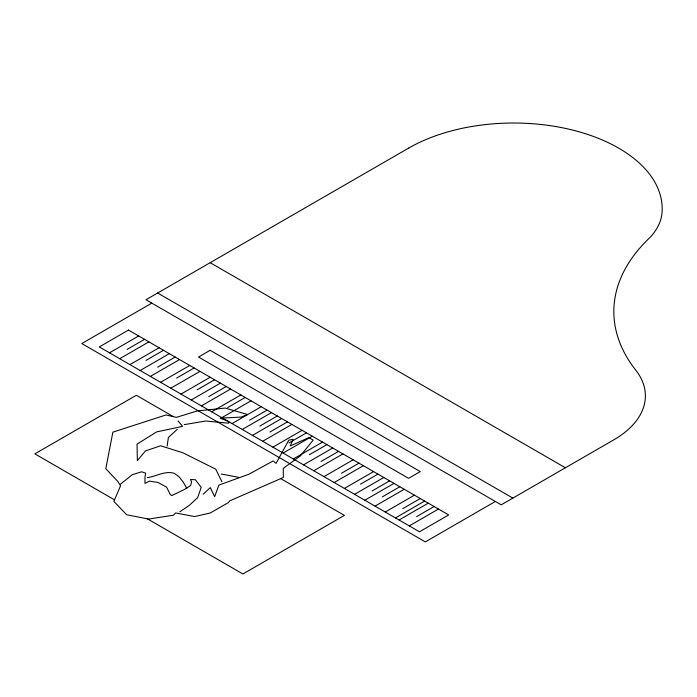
<?xml version="1.0" encoding="UTF-8"?>
<svg xmlns="http://www.w3.org/2000/svg" width="697" height="697" viewBox="0 0 697 697"><rect width="100%" height="100%" fill="white"/><g stroke="black" fill="none" stroke-linecap="round" stroke-linejoin="round"><path stroke-width="1.05" d="M167.123 446.063L168.386 437.463L177.265 429.335M203.158 494.251L210.276 487.604L214.65 496.708L218.858 485.095L248.89 474.248L273.172 460.926L276.056 463.4L288.785 440.164L293.08 439.328L290.257 445.958L308.841 437.629L313.162 440.103L300.381 455.882L283.27 468.358L283.339 477.471L229.592 500.934L228.59 502.485L210.224 512.992L194.62 516.555L175.679 512.966L173.414 515.231L148.627 519.065L126.706 514.778L113.855 501.422L120.546 485.818L117.932 481.618L105.796 468.689L112.87 432.149L165.999 414.968L176.393 417.346L197.251 410.942L225.166 408.076L247.574 414.497L241.014 417.094L220.165 418.183L228.721 421.537L228.703 423.201L205.65 421.014L184.217 424.647M120.433 484.18L132.256 474.701L141.639 471.791L145.699 473.141L144.95 476.948L144.985 483.413L149.411 481.139L158.019 482.446L166.618 487.186L170.085 494.173L171.68 495.637L184.191 489.608L190.551 485.591L191.623 481.993L190.481 479.536L195.36 479.702L201.206 487.377L197.704 497.545L189.575 505.133L179.774 511.851M151.815 303.125L81.793 343.551L425.336 541.9L495.367 501.465M109.507 352.821L138.686 335.971M127.02 349.45L144.523 339.343M119.718 358.711L148.897 341.87M129.938 364.609L159.116 347.768M145.978 360.401L163.49 350.295M140.149 370.508L169.327 353.658M157.653 367.136L175.165 357.03M150.36 376.406L179.538 359.556M160.571 382.296L189.75 365.455M176.62 378.088L194.123 367.981M170.782 388.194L199.961 371.353M180.993 394.093L210.172 377.243M197.042 389.884L214.554 379.769M191.213 399.991L220.391 383.141M208.717 396.619L226.22 386.513M201.424 405.881L230.602 389.039M211.635 411.779L240.813 394.938M227.684 407.571L245.187 397.464M221.846 417.677L251.025 400.827M232.057 423.576L261.236 406.726M249.57 420.204L267.073 410.097M242.268 429.465L271.447 412.624M259.781 426.102L277.284 415.996M252.488 435.364L281.666 418.522M269.992 431.992L287.495 421.885M262.699 441.262L291.877 424.412M272.91 447.16L302.089 430.31M288.959 442.943L306.462 432.837M283.121 453.05L312.3 436.209M293.332 458.948L322.511 442.107M309.381 454.74L326.893 444.634M303.543 464.847L332.722 447.997M321.056 461.475L338.559 451.368M313.763 470.745L342.941 453.895M323.974 476.635L353.152 459.793M341.478 473.272L358.99 463.165M334.185 482.533L363.364 465.692M344.396 488.431L373.575 471.581M360.445 484.215L377.948 474.108M354.607 494.33L383.786 477.48M372.12 490.958L389.623 480.852M364.819 500.219L393.997 483.378M382.331 496.856L399.834 486.741M375.038 506.118L404.216 489.277M385.249 512.016L414.427 495.166M402.753 508.644L420.265 498.538M395.46 517.915L424.639 501.065M399.076 519.997L428.254 503.156M416.579 516.625L434.092 506.519M409.287 525.895L438.465 509.045M147.328 477.637C156.424 476.417 164.954 470.501 174.346 473.324L179.216 476.922L183.224 482.106L186.779 488.283M221.297 474.03L238.461 477.279M210.172 262.691L565.389 467.774M157.653 293.019L512.87 498.102M173.396 416.658L136.342 395.26L34.85 453.86L114.526 499.862M280.717 478.621L344.396 515.388L242.905 573.979L147.363 518.821M178.057 420.918L182.579 426.364L156.598 431.913L137.039 444.137L137.379 460.578L145.49 450.889L160.659 445.784L182.902 452.78L215.765 469.177L221.881 481.758M408.59 148.139L145.978 299.754L501.195 504.837L613.857 439.798A107.643 62.146 0 0 0 635.777 370.185A245.858 141.944 0 0 1 649.639 237.816A99.035 57.18 0 0 0 662.045 212.48A148.557 85.766 0 0 0 573.422 130.269A148.557 85.766 0 0 0 408.59 148.139M128.475 330.073L99.296 346.923L419.498 531.794L448.676 514.944L128.475 330.073M210.172 350.295L198.506 357.03L408.59 478.325L420.265 471.581L210.172 350.295"/></g></svg>
